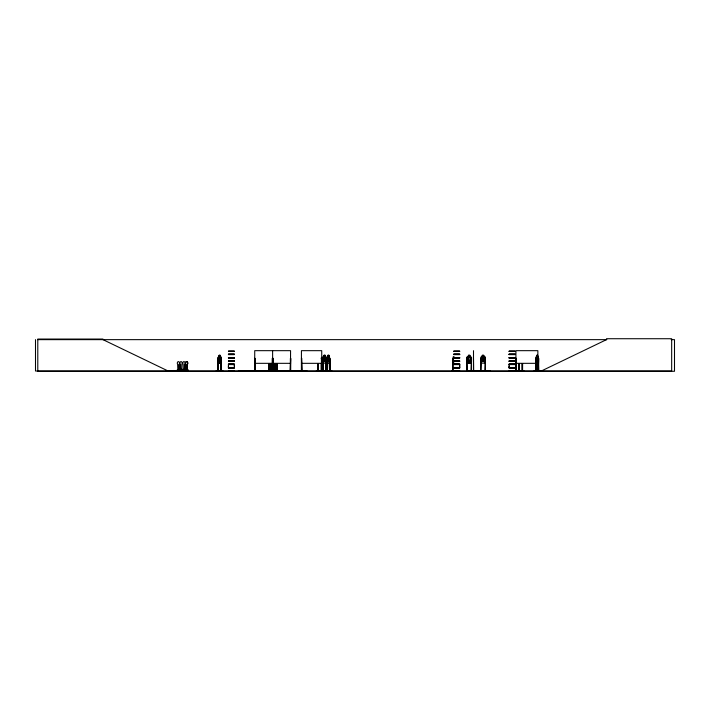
<?xml version="1.0" encoding="UTF-8"?>
<svg xmlns="http://www.w3.org/2000/svg" width="710" height="710" viewBox="0 0 710 710"><rect width="100%" height="100%" fill="white"/><g stroke="black" fill="none" stroke-linecap="round" stroke-linejoin="round"><path stroke-width="1.06" d="M234.362 367.496L228.442 367.496L228.442 366.04M234.353 366.04L234.353 364.594M459.663 364.594L459.663 367.496M515.034 367.496L509.114 367.496L509.123 366.04M471.209 370.975L475.957 370.975M178.893 370.407L179.124 364.31A1.58 1.109 -90 0 0 179.195 362.073A1.58 1.109 -90 0 0 177.633 362.073A1.58 1.109 -90 0 0 177.633 364.31L177.864 370.407L178.964 370.407L179.195 364.31M181.6 370.407L181.831 364.31A1.58 1.109 -90 0 0 181.831 362.073A1.58 1.109 -90 0 0 180.269 362.073A1.58 1.109 -90 0 0 180.269 364.31L180.491 370.407L181.671 370.407M184.396 370.407L184.698 364.31A1.58 1.109 -90 0 0 184.698 362.073A1.58 1.109 -90 0 0 183.136 362.073A1.58 1.109 -90 0 0 183.136 364.31L183.357 370.407M184.698 364.31L184.467 370.407L183.286 370.407M187.147 370.407L187.378 364.31A1.58 1.109 -90 0 0 187.378 362.073A1.58 1.109 -90 0 0 185.807 362.073A1.58 1.109 -90 0 0 185.807 364.31L186.038 370.407L187.218 370.407L187.449 364.31A1.58 1.109 -90 0 0 187.449 362.073A1.58 1.109 -90 0 0 185.878 362.073A1.58 1.109 -90 0 0 185.878 364.31L186.109 370.407M178.636 369.44L179.133 369.626M179.035 369.59L178.379 369.582L179.257 369.253L179.257 370.638M181.627 369.395L181.085 369.582L181.964 369.253L181.964 370.638M181.733 369.608L181.476 370.638M184.68 369.253L184.68 370.638L184.76 369.253L183.863 369.528L184.582 369.36M186.632 369.431L187.511 369.253L187.511 370.638M187.28 369.626L186.863 369.431M538.1 370.957L538.428 369.404M325.482 363.138L325.846 361.594M329.502 363.138L329.83 361.585L329.546 363.138L327.319 363.138M181.84 369.546L181.396 369.67M186.854 369.617L187.262 369.519M534.026 370.975L536.041 370.753M324.869 355.302L325.304 360.334L324.843 361.585L323.973 361.585L323.511 357.432L324.843 357.432L324.843 360.334L323.973 360.334L323.946 357.414L324.452 358.852L324.94 357.441L325.535 357.485M321.177 370.948L321.186 363.635M325.863 363.138L325.846 356.864M326.298 361.594L325.89 363.138L323.086 363.138M216.159 370.975L222.931 370.984M178.503 369.617L179.018 369.519M253.026 370.975L256.434 371.01M272.019 370.975L272.001 363.635M267.022 370.975L278.764 370.753M316.314 370.975L319.411 370.948M299.984 370.975L302.851 370.948M470.961 363.138L471.52 361.585M485.374 361.594L484.841 363.138L481.185 363.138L480.705 357.414L481.194 356.864L484.823 356.864L485.374 357.405L485.436 370.984M517.306 370.975L520.022 371.01M517.093 370.975L509.123 370.806M270.829 370.558L270.563 370.753M466.727 370.948L467.278 370.558M480.581 370.975L481.105 358.364L481.052 371.01M220.668 360.334L220.153 361.585L219.177 361.585L218.653 360.334L219.177 356.908M271.877 364.319L273.164 363.058L274.424 364.319M538.251 356.864L536.236 356.864L535.997 357.441L536.112 371.01L535.917 365.233L536.183 364.674L538.136 364.674M538.553 361.594L538.216 363.138L536.227 363.138L536.236 356.864M323.352 356.864L323.077 370.975M325.118 357.485L324.656 359.216L325.269 361.062L324.47 359.544L323.804 361.097L323.929 357.485M218.121 371.01L218.103 357.414L218.44 356.864L220.89 356.855L220.828 363.138L218.378 363.138L218.059 361.594L218.431 363.138M323.13 356.864L322.73 371.01L322.695 370.558L323.458 371.01M168.909 371.002L169.326 370.886M170.657 370.638L170.347 370.895M171.705 370.806L172.157 370.993L171.705 370.638M172.938 371.002L173.364 370.638M176.16 370.638L175.947 370.638M177.163 371.002L177.243 369.981L178.308 369.981L178.308 370.638M178.095 371.002L178.174 369.981M178.379 370.993L178.183 370.806M181.085 370.993L181.103 371.01M182.204 370.895L182.541 369.981L181.476 369.981M183.899 371.01L183.677 369.981M183.881 370.993L183.686 370.806M184.919 371.002L185.337 369.981L184.272 369.981M187.893 370.993L187.955 369.981M536.316 365.251L536.742 364.727M275.48 364.496L274.983 365.046L271.362 365.046L270.812 364.496M466.843 371.01L466.825 357.414L467.322 356.864L470.97 356.855L471.52 357.467L471.52 361.656M466.878 357.441L467.349 356.908M323.511 357.432L323.982 355.302L325.118 355.302M328.934 356.864L328.934 355.302L327.993 355.355L327.47 371.01M323.938 356.908L323.352 357.432L323.298 370.984M273.874 364.993L274.646 364.478M468.431 356.908L467.659 357.432L467.659 360.334L468.431 361.585L469.887 361.585L470.668 360.334L470.668 357.432L469.887 356.908M168.998 370.886L179.71 370.638L179.71 369.981M177.553 370.895L177.251 370.806M179.834 370.886L179.381 370.993L179.941 371.01M186.331 371.01L186.526 371.002M187.866 371.01L185.496 370.806L185.496 369.981L186.552 369.981L186.552 370.638M187.12 369.342L187.023 370.638M541.322 371.01L606.5 339.646L606.5 338.723L671.669 338.723L671.669 371.01L35.5 371.01L35.5 339.646M37.79 339.646L606.837 339.646M671.172 339.646L674.5 339.646L674.5 371.277L37.79 371.277L37.79 339.052L102.968 339.052L102.968 339.646L168.137 371.01M228.434 351.139L234.362 351.139M453.743 351.139L459.681 351.139M509.105 351.139L515.043 351.139M228.434 351.246L234.362 351.237M453.743 351.237L459.681 351.237M509.105 351.237L515.043 351.246M228.442 351.423L234.353 351.423M453.761 351.423L459.663 351.423M509.123 351.423L515.025 351.423M228.442 354.05L234.362 354.05M453.752 354.05L459.672 354.05M509.114 354.05L515.034 354.05M228.398 354.255L234.398 354.255M453.708 354.255L459.716 354.255M509.07 354.255L515.078 354.255M228.398 354.441L234.398 354.441M453.708 354.441L459.716 354.441M509.07 354.441L515.078 354.441M228.442 354.636L234.362 354.636M453.752 354.636L459.672 354.636M509.114 354.636L515.034 354.636M219.133 356.908L219.141 355.302L220.18 355.302M327.958 355.302L328.934 355.302L329.325 357.432L328.863 361.585L327.993 361.585L327.523 360.334M469.913 363.138L469.94 355.302L468.387 355.302L468.387 356.864M536.396 371.01L536.423 357.432L536.813 355.302L537.71 355.302L537.63 361.585L536.84 361.585L536.423 360.334M219.133 355.355L220.153 355.355L220.18 363.138M323.973 355.355L324.887 355.355M469.887 355.355L468.431 355.355L468.431 363.138M536.84 355.355L537.674 355.355M328.144 355.612L328.703 355.612L328.144 356.136M536.982 355.612L537.497 355.612L536.982 356.136M323.094 356.864L325.881 356.864M329.83 371.01L329.538 356.864L327.328 356.864L327.061 357.441L327.044 371.01M218.059 357.414L218.245 371.01M321.408 357.405L321.488 371.01L321.657 370.558M325.473 356.864L325.899 371.01M326.263 357.405L326.298 371.01M538.207 356.864L538.659 371.01M219.177 357.432L220.153 357.432M228.442 357.547L234.362 357.547M453.752 357.547L459.672 357.547M468.431 357.432L469.887 357.432M509.114 357.547L515.034 357.547M228.398 357.751L234.398 357.751M453.708 357.751L459.716 357.751M509.07 357.751L515.078 357.751M228.398 357.929L234.398 357.929M453.708 357.929L459.716 357.929M509.07 357.929L515.078 357.929M228.442 358.133L234.362 358.133M453.752 358.133L459.672 358.133M509.114 358.133L515.034 358.133M254.721 358.364L255.174 371.01M301.43 358.364L301.919 371.01L301.777 358.364M321.186 358.364L321.825 358.364L321.816 371.01M322.73 358.364L323.423 358.364M325.562 358.364L326.369 358.364M466.798 358.364L467.278 371.01M471.44 358.364L470.97 371.01M473.499 358.364L473.659 371.01M485.32 358.364L484.841 371.01M515.93 358.364L516.383 358.364L516.427 371.01M219.177 360.334L220.153 360.334M468.431 360.334L469.887 360.334M228.434 360.937L234.362 360.937M453.743 360.937L459.681 360.937M509.105 360.937L515.043 360.937M228.434 361.088L234.362 361.088M453.743 361.053L459.681 361.088M509.105 361.053L515.043 361.088M228.434 361.204L234.362 361.195M453.743 361.195L459.681 361.195M509.105 361.195L515.043 361.195M228.442 361.372L234.353 361.372M453.761 361.372L459.663 361.372M509.123 361.372L515.025 361.372M322.722 361.594L323.121 363.138L322.793 361.585M327.026 361.594L327.363 363.138M454.196 363.138L453.157 363.138L452.731 361.594L453.202 356.864L454.196 356.864L453.495 357.432L453.495 360.334L454.187 361.585M470.987 363.138L467.304 363.138L466.825 361.594M254.721 363.325L290.576 363.325M301.43 363.325L321.728 363.325M515.93 363.325L537.852 363.325M536.875 363.431L537.381 363.946L536.875 363.946M228.442 364.008L234.362 364.008M453.752 364.008L459.672 364.008M509.114 364.008L515.034 364.008M228.398 364.212L234.398 364.212M453.708 364.212L459.716 364.212M509.07 364.212L515.078 364.212M180.269 364.31L180.562 370.407M228.398 364.39L234.398 364.39M272.418 364.478L273.874 364.478M453.708 364.39L459.716 364.39M509.07 364.39L515.078 364.39M453.752 364.594L459.672 364.594L459.672 367.496L453.752 367.496M515.034 364.594L509.114 364.594L509.114 367.496M538.384 365.224L538.091 364.674M272.675 365.774L273.607 365.774M272.675 366.298L273.607 366.298M272.418 366.555L273.874 366.555M272.365 366.608L273.927 366.608M228.398 367.7L234.398 367.7M453.708 367.7L459.716 367.7M509.07 367.7L515.078 367.7M228.398 367.878L234.398 367.878M453.708 367.878L459.716 367.878M509.07 367.878L515.078 367.878M228.442 368.082L234.362 368.082M453.752 368.082L459.672 368.082M509.114 368.082L515.034 368.082M178.778 369.981L181.006 369.981L181.006 370.638M183.801 369.981L182.745 369.981L182.745 370.806M187.023 369.981L188.088 369.981M173.08 370.514L174.136 370.514M175.787 370.514L176.834 370.514M217.899 370.558L218.378 370.558M220.703 370.558L221.183 370.558M254.686 370.558L255.174 370.558M268.664 370.558L269.152 370.558M270.741 370.558L271.38 370.753M273.137 370.558L271.664 371.01L271.699 363.635M273.678 370.558L274.175 370.558M274.956 370.558L275.471 370.558M276.643 370.558L277.14 370.558M290.239 370.558L290.727 370.558M301.919 370.558L301.395 371.01L301.43 350.669L321.728 350.669L321.763 371.01M317.84 370.558L318.346 370.558M321.87 370.558L321.044 371.01M325.526 370.558L326.405 371.01M327.017 370.558L327.479 370.558M329.538 370.558L329.999 370.558M452.589 370.558L453.14 370.558M470.978 370.558L471.493 370.558M484.859 370.558L485.374 370.558M515.886 370.558L516.427 370.558M518.628 370.558L519.161 371.01M522.107 370.558L522.64 370.558M536.405 370.558L535.97 371.01M187.955 370.638L185.621 370.638L185.621 369.981M218.245 370.682L220.828 370.682M318.24 370.682L321.151 370.682M323.094 370.682L326.005 370.682M327.337 370.682L329.68 370.682M467.278 370.682L470.97 370.682M519.072 370.682L522.205 370.682M536.254 370.682L538.402 370.682M228.442 370.806L234.353 370.806M451.542 370.753L459.663 370.806M523.971 370.975L521.282 370.975M320.006 370.984L331.854 370.975M185.425 371.002L169.131 370.993M292.387 370.984L289.05 370.984M273.794 370.975L273.829 363.635M483.767 356.908L484.54 357.432L484.54 360.334L483.767 361.585L482.312 361.585L481.531 360.334L481.531 357.432L482.312 356.908L482.312 355.355L483.767 355.355L483.812 356.864L483.767 355.355L482.259 355.302L482.259 356.864M271.637 364.478L272.418 364.993M325.073 356.908L325.082 355.302L325.633 357.432L325.526 371.01M220.153 356.908L220.668 357.432L220.703 371.01M484.806 356.908L485.32 357.432M537.523 364.727L537.523 369.395L536.742 369.395L536.316 368.153M220.819 356.864L221.129 371.01M329.493 356.864L329.68 371.01M480.75 361.585L481.22 363.085M540.629 370.948L536.653 370.975M538.659 371.01L538.659 358.364L538.26 371.01M538.508 357.405L538.402 371.01M537.932 362.792L537.932 365.011M537.852 356.997L537.852 350.669L515.93 350.669L515.886 371.01M537.852 362.792L537.852 365.011M537.479 362.792L537.559 365.011M536.884 355.355L536.884 356.908M536.787 364.727L536.751 363.121L536.707 364.674M536.227 358.364L536.254 371.01M522.596 363.635L522.587 371.01M522.507 363.635L522.436 371.01M522.24 363.635L522.303 371.01M522.152 363.635L522.205 371.01M519.028 363.635L519.072 371.01M518.974 370.558L518.957 371.01M518.77 363.635L518.726 371.01M518.673 363.635L518.691 371.01M516.303 358.364L516.25 371.01M516.081 370.558L516.072 371.01M490.37 371.01L472.665 371.01M481.149 371.01L480.634 370.558L480.723 371.01M473.499 350.669L473.499 371.01M471.511 370.753L471.493 357.405M471.067 370.558L471.067 371.01M467.171 370.558L467.171 371.01M453.14 371.01L453.095 358.364L452.634 358.364L452.669 371.01M452.962 370.558L452.953 371.01M452.767 370.558L452.776 371.01M329.99 371.01L329.964 358.364L329.546 371.01M328.002 355.302L327.993 356.908M327.31 358.364L327.337 371.01M327.186 358.364L327.266 371.01M326.209 370.558L326.112 371.01M326.041 358.364L326.005 371.01M325.801 357.405L325.659 371.01M323.165 358.364L323.201 371.01M322.988 370.558L322.908 371.01M321.346 370.558L321.239 371.01M318.311 363.635L318.346 371.01M318.204 363.635L318.24 371.01M317.982 363.635L317.982 371.01L317.876 363.635M306.951 371.01L238.329 371.01M301.599 370.558L301.59 371.01M290.692 371.01L290.692 358.364L290.239 371.01M290.461 371.01L290.576 350.669L254.721 350.669L254.739 371.01M290.39 358.364L290.355 371.01M277.095 363.635L277.131 371.01M276.98 363.635L276.847 371.01M276.793 363.635L276.758 371.01M276.678 363.635L276.643 371.01M275.524 370.753L275.427 363.635M274.992 363.635L274.947 371.01M274.131 363.635L274.166 371.01M274.016 363.635L274.033 371.01M273.714 363.635L273.643 371.01M273.022 371.01L273.101 358.364L272.312 358.364L272.276 371.01M272.986 358.364L272.871 371.01M272.8 358.364L272.844 371.01M272.613 350.669L272.658 371.01M272.436 358.364L272.436 371.01M272.116 363.635L272.116 371.01M271.948 370.558L271.93 371.01M271.211 363.635L271.158 371.01M270.785 363.635L270.767 371.01M269.117 363.635L269.152 371.01M269.001 363.635L268.868 371.01M268.815 363.635L268.815 371.01M268.7 363.635L268.7 371.01M255.023 358.364L255.059 371.01M254.837 358.364L254.943 371.01M234.353 367.496L234.362 364.594L228.442 364.594L228.442 367.496M221.023 358.364L220.97 371.01M220.863 358.364L220.828 371.01M219.177 355.355L219.177 363.138M218.369 371.01L218.334 358.364L217.926 371.01M187.431 369.253L187.431 370.638M187.156 369.981L187.156 370.806M186.428 369.981L186.428 370.806M185.203 369.981L185.203 370.638L182.869 370.638L182.869 369.981M184.405 369.981L184.405 370.806M184.254 369.253L184.272 370.638M184.174 369.253L184.174 370.638M182.408 369.981L182.408 370.638L180.074 370.638L180.074 369.981M181.884 369.253L181.884 370.638M181.609 369.981L181.609 370.806M181.378 369.253L181.378 370.638M180.881 369.981L180.881 370.806M179.834 369.981L179.949 370.806M179.177 369.253L179.177 370.638M178.902 369.981L178.902 370.806M178.671 369.253L178.778 370.638M177.376 369.981L177.376 370.638M538.038 360.999L537.301 359.544L536.556 360.999L537.124 359.207L536.636 357.396L537.63 357.432L537.63 360.334L536.84 360.334L536.822 357.414L537.284 358.852L538.003 357.423L537.47 359.216L538.038 360.999M329.298 360.999L328.481 359.544L327.665 360.999L328.286 359.207L327.754 357.396L328.473 358.852L329.262 357.423L328.668 359.216L329.298 360.999M484.397 360.999L483.04 359.544L481.691 361.062L482.711 359.207L481.735 357.423L483.022 358.852L484.344 357.423L483.359 359.216L484.397 360.999M219.976 355.612L219.346 356.136L219.976 355.612M324.683 355.612L324.133 356.136L324.683 355.612M469.629 355.612L468.698 355.612L468.698 356.136L469.629 356.136L469.629 355.612M483.501 355.612L482.569 355.612L482.569 356.136L483.501 356.136L483.501 355.612M328.863 357.432L327.993 357.432L327.993 360.334L328.863 360.334L328.863 357.432M483.767 357.432L482.312 357.432L482.312 360.334L483.767 360.334L483.767 357.432M323.05 361.594L323.343 363.138L323.086 361.585M537.523 365.251L536.742 365.251L536.742 368.153L537.523 368.153L537.523 365.251"/></g></svg>
